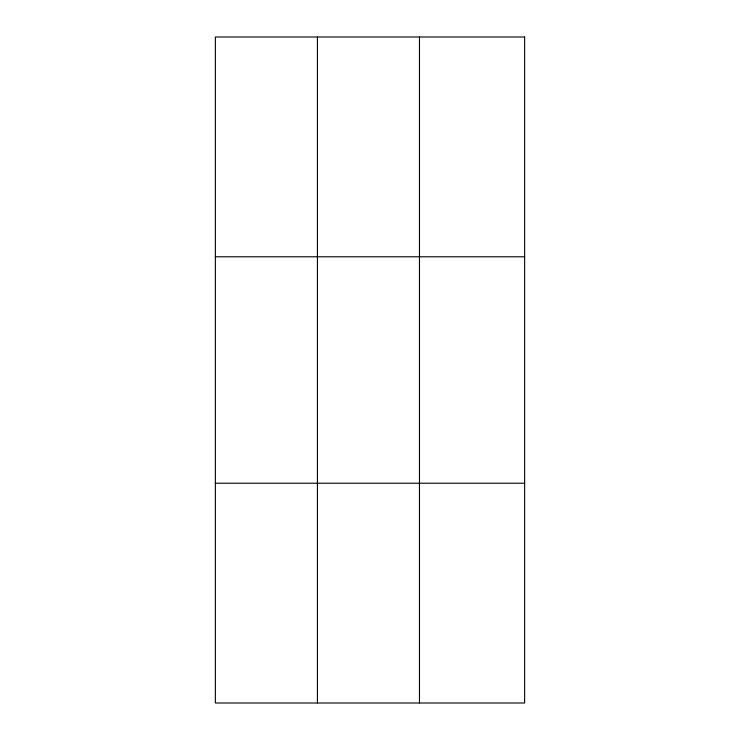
<?xml version="1.0" encoding="UTF-8"?>
<svg xmlns="http://www.w3.org/2000/svg" width="740" height="740" viewBox="0 0 740 740"><rect width="100%" height="100%" fill="white"/><g stroke="black" fill="none" stroke-linecap="round" stroke-linejoin="round"><path stroke-width="1.11" d="M317.423 37L317.423 703M419.478 37L419.478 703M215.368 256.78L524.632 256.78M215.368 483.22L524.632 483.22M524.632 37L524.632 703L215.368 703L215.368 37L524.632 37"/></g></svg>
